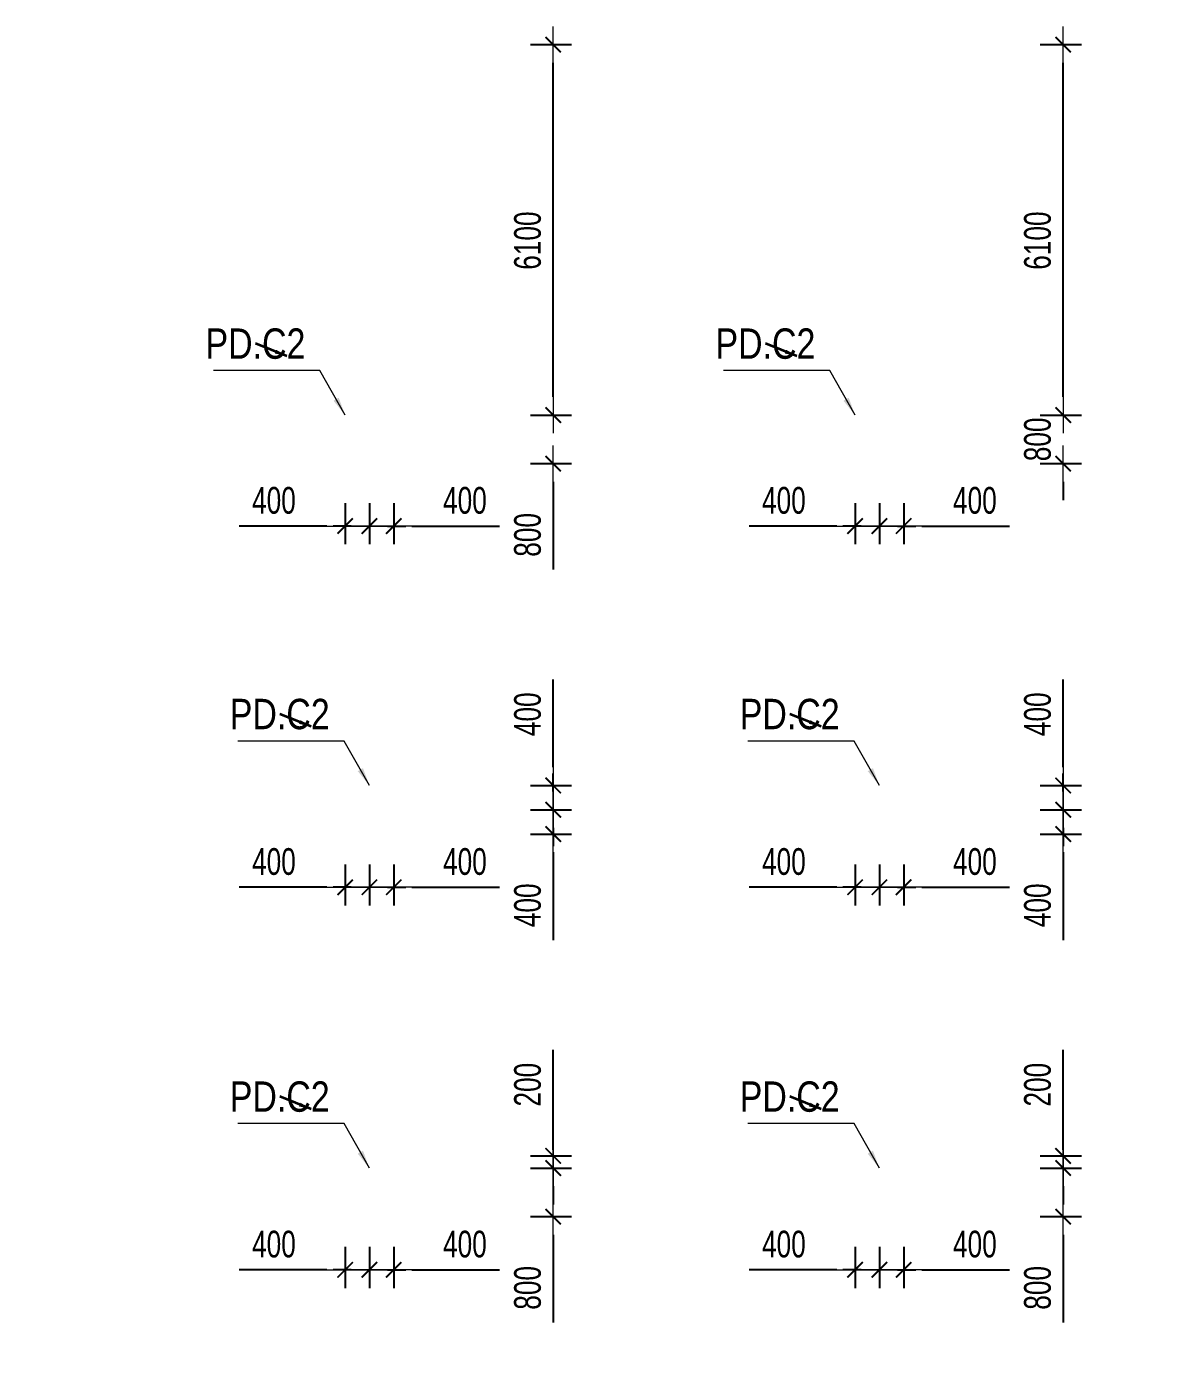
# Model space of a CAD drawing. Header units: millimetres. Extents: x -259680 to 286077, y -1281 to 94455.
# Drawn here: x 3550 to 22364, y 68444 to 90200 of the extents above; entities that cross this region are included whole.
import ezdxf
from ezdxf.enums import TextEntityAlignment as Align

# ---------------------------------------------------------------- set-up
doc = ezdxf.new("R2010")
doc.units = ezdxf.units.MM
doc.layers.get('Defpoints').update_dxf_attribs({"color": 151, "lineweight": 9})
for name, color, linetype, lineweight in [('$0$C1', 20, 'Continuous', 35), ('$1$NDC_S_ANNO', 7, 'Continuous', 20), ('$1$NDC_S_DIM', 1, 'Continuous', 15), ('NDC_S_DIM', 1, 'Continuous', 15)]:
    doc.layers.add(name, color=color, linetype=linetype, lineweight=lineweight)
doc.styles.add('$1$NDC_DIM', font='', dxfattribs={"width": 0.75})
doc.styles.add('$2$ARIAL', font='arial.ttf', dxfattribs={"width": 0.8})
doc.styles.add('NDC_DIM', font='', dxfattribs={"width": 0.75})
doc.styles.get('$1$NDC_DIM').set_extended_font_data('Dotum')
doc.styles.get('NDC_DIM').set_extended_font_data('Dotum')
doc.dimstyles.new('$0$NDC_dim_150', dxfattribs={"dimscale": 150, "dimtxt": 2.2, "dimasz": 1.5, "dimexe": 1.5, "dimexo": 2.5, "dimgap": 1, "dimtad": 1, "dimdec": 0, "dimzin": 0, "dimdsep": 46, "dimtxsty": '$1$NDC_DIM', "dimblk": '$1$DIMMARK', "dimcen": 0.09, "dimdle": 1.2, "dimclrd": 1, "dimclre": 1, "dimclrt": 3, "dimadec": 0, "dimazin": 0, "dimtfac": 1, "dimtdec": 0, "dimtix": 1, "dimtofl": 0, "dimtmove": 0, "dimatfit": 3, "dimfxl": 6, "dimfxlon": 1, "dimtolj": 1, "dimtzin": 0, "dimarcsym": 0})
doc.dimstyles.new('$1$NDC_dim_iso', dxfattribs={"dimtxt": 2.2, "dimasz": 1, "dimexe": 1.5, "dimexo": 2.5, "dimgap": 1, "dimtad": 1, "dimdec": 0, "dimzin": 0, "dimdsep": 46, "dimtxsty": '$1$NDC_DIM', "dimblk": '$1$DIMMARK', "dimcen": 0.09, "dimdle": 1.2, "dimclrd": 1, "dimclre": 1, "dimclrt": 3, "dimadec": 0, "dimazin": 0, "dimtfac": 1, "dimtdec": 0, "dimtix": 1, "dimtofl": 0, "dimtmove": 0, "dimatfit": 3, "dimfxl": 6, "dimfxlon": 1, "dimtolj": 1, "dimtzin": 0, "dimarcsym": 0})
doc.dimstyles.new('NDC_dim_200', dxfattribs={"dimscale": 200, "dimtxt": 2.2, "dimasz": 1.5, "dimexe": 1.5, "dimexo": 2.5, "dimgap": 1, "dimtad": 1, "dimdec": 0, "dimzin": 0, "dimdsep": 46, "dimtxsty": 'NDC_DIM', "dimblk": 'DIMMARK', "dimcen": 0.09, "dimdle": 1.2, "dimclrd": 1, "dimclre": 1, "dimclrt": 3, "dimadec": 0, "dimazin": 0, "dimtfac": 1, "dimtdec": 0, "dimtix": 1, "dimtofl": 0, "dimtmove": 0, "dimatfit": 3, "dimfxl": 6, "dimfxlon": 1, "dimtolj": 1, "dimtzin": 0, "dimarcsym": 0})

# ---------------------------------------------------------------- blocks, each defined once
blk = doc.blocks.new('$1$DIMMARK')
at = {"layer": '$1$NDC_S_DIM', "color": 1}
blk.add_line((-1.5, 0), (1, 0), dxfattribs=at)
at = {"layer": '$1$NDC_S_DIM', "color": 2, "const_width": 0.1}
blk.add_lwpolyline([(-0.424, -0.424), (0.424, 0.424)], dxfattribs=at)
blk = doc.blocks.new('DIMMARK')
at = {"layer": 'NDC_S_DIM', "color": 1}
blk.add_line((-1.5, 0), (1, 0), dxfattribs=at)
at = {"layer": 'NDC_S_DIM', "color": 2, "const_width": 0.1}
blk.add_lwpolyline([(-0.424, -0.424), (0.424, 0.424)], dxfattribs=at)
blk = doc.blocks.new('*D222')
at = {"layer": 'Defpoints', "color": 0, "ltscale": 100, "transparency": 16777216}
for p in [(9200, 76900), (9600, 76900), (9600, 76024)]:
    blk.add_point(p, dxfattribs=at)
at = {"layer": 'NDC_S_DIM', "color": 1, "lineweight": -2, "ltscale": 100, "transparency": 16777216}
for p, q in [((9200, 76400), (9200, 75724)), ((9600, 76400), (9600, 75724)), ((8900, 76024), (8600, 76024)), ((9900, 76024), (11345, 76024))]:
    blk.add_line(p, q, dxfattribs=at)
at = {"layer": 'NDC_S_DIM', "color": 1, "lineweight": -2, "ltscale": 100, "transparency": 16777216, "xscale": 300, "yscale": 300, "zscale": 300}
blk.add_blockref('DIMMARK', (9200, 76024), dxfattribs=at)
at = {"layer": 'NDC_S_DIM', "color": 1, "lineweight": -2, "ltscale": 100, "transparency": 16777216, "xscale": 300, "yscale": 300, "zscale": 300, "rotation": 180}
blk.add_blockref('DIMMARK', (9600, 76024), dxfattribs=at)
at = {"layer": 'NDC_S_DIM', "color": 3, "ltscale": 100, "transparency": 16777216, "insert": (10773, 76445), "char_height": 440, "attachment_point": 5, "style": 'NDC_DIM'}
blk.add_mtext('\\A1;400', dxfattribs=at)
blk = doc.blocks.new('*D223')
at = {"layer": 'Defpoints', "color": 0, "ltscale": 100, "transparency": 16777216}
for p in [(8800, 76900), (9200, 76900), (9200, 76024)]:
    blk.add_point(p, dxfattribs=at)
at = {"layer": 'NDC_S_DIM', "color": 1, "lineweight": -2, "ltscale": 100, "transparency": 16777216}
for p, q in [((8800, 76400), (8800, 75724)), ((9200, 76400), (9200, 75724)), ((8500, 76024), (7055, 76024)), ((9500, 76024), (9800, 76024))]:
    blk.add_line(p, q, dxfattribs=at)
at = {"layer": 'NDC_S_DIM', "color": 1, "lineweight": -2, "ltscale": 100, "transparency": 16777216, "xscale": 300, "yscale": 300, "zscale": 300}
blk.add_blockref('DIMMARK', (8800, 76024), dxfattribs=at)
at = {"layer": 'NDC_S_DIM', "color": 1, "lineweight": -2, "ltscale": 100, "transparency": 16777216, "xscale": 300, "yscale": 300, "zscale": 300, "rotation": 180}
blk.add_blockref('DIMMARK', (9200, 76024), dxfattribs=at)
at = {"layer": 'NDC_S_DIM', "color": 3, "ltscale": 100, "transparency": 16777216, "insert": (7627, 76445), "char_height": 440, "attachment_point": 5, "style": 'NDC_DIM'}
blk.add_mtext('\\A1;400', dxfattribs=at)
blk = doc.blocks.new('*D225')
at = {"layer": 'Defpoints', "color": 0, "ltscale": 100, "transparency": 16777216}
for p in [(11351, 77700), (12227, 77700), (11351, 77300)]:
    blk.add_point(p, dxfattribs=at)
at = {"layer": 'NDC_S_DIM', "color": 1, "lineweight": -2, "ltscale": 100, "transparency": 16777216}
for p, q in [((12227, 78000), (12227, 79445)), ((11851, 77700), (12527, 77700)), ((11851, 77300), (12527, 77300)), ((12227, 77000), (12227, 76700))]:
    blk.add_line(p, q, dxfattribs=at)
at = {"layer": 'NDC_S_DIM', "color": 1, "lineweight": -2, "ltscale": 100, "transparency": 16777216, "xscale": 300, "yscale": 300, "zscale": 300}
for p, rotation in [((12227, 77700), 270), ((12227, 77300), 90)]:
    blk.add_blockref('DIMMARK', p, dxfattribs=dict(at, rotation=rotation))
at = {"layer": 'NDC_S_DIM', "color": 3, "ltscale": 100, "transparency": 16777216, "insert": (11806, 78873), "char_height": 440, "attachment_point": 5, "rotation": 90, "style": 'NDC_DIM'}
blk.add_mtext('\\A1;400', dxfattribs=at)
blk = doc.blocks.new('*D224')
at = {"layer": 'Defpoints', "color": 0, "ltscale": 100, "transparency": 16777216}
for p in [(11351, 77300), (12227, 77300), (11351, 76900)]:
    blk.add_point(p, dxfattribs=at)
at = {"layer": 'NDC_S_DIM', "color": 1, "lineweight": -2, "ltscale": 100, "transparency": 16777216}
for p, q in [((12227, 77600), (12227, 77900)), ((11851, 77300), (12527, 77300)), ((11851, 76900), (12527, 76900)), ((12227, 76600), (12227, 75155))]:
    blk.add_line(p, q, dxfattribs=at)
at = {"layer": 'NDC_S_DIM', "color": 1, "lineweight": -2, "ltscale": 100, "transparency": 16777216, "xscale": 300, "yscale": 300, "zscale": 300}
for p, rotation in [((12227, 77300), 270), ((12227, 76900), 90)]:
    blk.add_blockref('DIMMARK', p, dxfattribs=dict(at, rotation=rotation))
at = {"layer": 'NDC_S_DIM', "color": 3, "ltscale": 100, "transparency": 16777216, "insert": (11806, 75727), "char_height": 440, "attachment_point": 5, "rotation": 90, "style": 'NDC_DIM'}
blk.add_mtext('\\A1;400', dxfattribs=at)
blk = doc.blocks.new('*D229')
at = {"layer": 'Defpoints', "color": 0, "ltscale": 100, "transparency": 16777216}
for p in [(17600, 76900), (18000, 76900), (18000, 76024)]:
    blk.add_point(p, dxfattribs=at)
at = {"layer": 'NDC_S_DIM', "color": 1, "lineweight": -2, "ltscale": 100, "transparency": 16777216}
for p, q in [((17600, 76400), (17600, 75724)), ((18000, 76400), (18000, 75724)), ((17300, 76024), (17000, 76024)), ((18300, 76024), (19745, 76024))]:
    blk.add_line(p, q, dxfattribs=at)
at = {"layer": 'NDC_S_DIM', "color": 1, "lineweight": -2, "ltscale": 100, "transparency": 16777216, "xscale": 300, "yscale": 300, "zscale": 300}
blk.add_blockref('DIMMARK', (17600, 76024), dxfattribs=at)
at = {"layer": 'NDC_S_DIM', "color": 1, "lineweight": -2, "ltscale": 100, "transparency": 16777216, "xscale": 300, "yscale": 300, "zscale": 300, "rotation": 180}
blk.add_blockref('DIMMARK', (18000, 76024), dxfattribs=at)
at = {"layer": 'NDC_S_DIM', "color": 3, "ltscale": 100, "transparency": 16777216, "insert": (19173, 76445), "char_height": 440, "attachment_point": 5, "style": 'NDC_DIM'}
blk.add_mtext('\\A1;400', dxfattribs=at)
blk = doc.blocks.new('*D226')
at = {"layer": 'Defpoints', "color": 0, "ltscale": 100, "transparency": 16777216}
for p in [(17200, 76900), (17600, 76900), (17600, 76024)]:
    blk.add_point(p, dxfattribs=at)
at = {"layer": 'NDC_S_DIM', "color": 1, "lineweight": -2, "ltscale": 100, "transparency": 16777216}
for p, q in [((17200, 76400), (17200, 75724)), ((17600, 76400), (17600, 75724)), ((16900, 76024), (15455, 76024)), ((17900, 76024), (18200, 76024))]:
    blk.add_line(p, q, dxfattribs=at)
at = {"layer": 'NDC_S_DIM', "color": 1, "lineweight": -2, "ltscale": 100, "transparency": 16777216, "xscale": 300, "yscale": 300, "zscale": 300}
blk.add_blockref('DIMMARK', (17200, 76024), dxfattribs=at)
at = {"layer": 'NDC_S_DIM', "color": 1, "lineweight": -2, "ltscale": 100, "transparency": 16777216, "xscale": 300, "yscale": 300, "zscale": 300, "rotation": 180}
blk.add_blockref('DIMMARK', (17600, 76024), dxfattribs=at)
at = {"layer": 'NDC_S_DIM', "color": 3, "ltscale": 100, "transparency": 16777216, "insert": (16027, 76445), "char_height": 440, "attachment_point": 5, "style": 'NDC_DIM'}
blk.add_mtext('\\A1;400', dxfattribs=at)
blk = doc.blocks.new('*D227')
at = {"layer": 'Defpoints', "color": 0, "ltscale": 100, "transparency": 16777216}
for p in [(19751, 77700), (20627, 77700), (19751, 77300)]:
    blk.add_point(p, dxfattribs=at)
at = {"layer": 'NDC_S_DIM', "color": 1, "lineweight": -2, "ltscale": 100, "transparency": 16777216}
for p, q in [((20627, 78000), (20627, 79445)), ((20251, 77700), (20927, 77700)), ((20251, 77300), (20927, 77300)), ((20627, 77000), (20627, 76700))]:
    blk.add_line(p, q, dxfattribs=at)
at = {"layer": 'NDC_S_DIM', "color": 1, "lineweight": -2, "ltscale": 100, "transparency": 16777216, "xscale": 300, "yscale": 300, "zscale": 300}
for p, rotation in [((20627, 77700), 270), ((20627, 77300), 90)]:
    blk.add_blockref('DIMMARK', p, dxfattribs=dict(at, rotation=rotation))
at = {"layer": 'NDC_S_DIM', "color": 3, "ltscale": 100, "transparency": 16777216, "insert": (20206, 78873), "char_height": 440, "attachment_point": 5, "rotation": 90, "style": 'NDC_DIM'}
blk.add_mtext('\\A1;400', dxfattribs=at)
blk = doc.blocks.new('*D228')
at = {"layer": 'Defpoints', "color": 0, "ltscale": 100, "transparency": 16777216}
for p in [(19751, 77300), (20627, 77300), (19751, 76900)]:
    blk.add_point(p, dxfattribs=at)
at = {"layer": 'NDC_S_DIM', "color": 1, "lineweight": -2, "ltscale": 100, "transparency": 16777216}
for p, q in [((20627, 77600), (20627, 77900)), ((20251, 77300), (20927, 77300)), ((20251, 76900), (20927, 76900)), ((20627, 76600), (20627, 75155))]:
    blk.add_line(p, q, dxfattribs=at)
at = {"layer": 'NDC_S_DIM', "color": 1, "lineweight": -2, "ltscale": 100, "transparency": 16777216, "xscale": 300, "yscale": 300, "zscale": 300}
for p, rotation in [((20627, 77300), 270), ((20627, 76900), 90)]:
    blk.add_blockref('DIMMARK', p, dxfattribs=dict(at, rotation=rotation))
at = {"layer": 'NDC_S_DIM', "color": 3, "ltscale": 100, "transparency": 16777216, "insert": (20206, 75727), "char_height": 440, "attachment_point": 5, "rotation": 90, "style": 'NDC_DIM'}
blk.add_mtext('\\A1;400', dxfattribs=at)
blk = doc.blocks.new('*D237')
at = {"layer": 'Defpoints', "color": 0, "ltscale": 100, "transparency": 16777216}
for p in [(9200, 70600), (9600, 70600), (9600, 69724)]:
    blk.add_point(p, dxfattribs=at)
at = {"layer": 'NDC_S_DIM', "color": 1, "lineweight": -2, "ltscale": 100, "transparency": 16777216}
for p, q in [((9200, 70100), (9200, 69424)), ((9600, 70100), (9600, 69424)), ((8900, 69724), (8600, 69724)), ((9900, 69724), (11345, 69724))]:
    blk.add_line(p, q, dxfattribs=at)
at = {"layer": 'NDC_S_DIM', "color": 1, "lineweight": -2, "ltscale": 100, "transparency": 16777216, "xscale": 300, "yscale": 300, "zscale": 300}
blk.add_blockref('DIMMARK', (9200, 69724), dxfattribs=at)
at = {"layer": 'NDC_S_DIM', "color": 1, "lineweight": -2, "ltscale": 100, "transparency": 16777216, "xscale": 300, "yscale": 300, "zscale": 300, "rotation": 180}
blk.add_blockref('DIMMARK', (9600, 69724), dxfattribs=at)
at = {"layer": 'NDC_S_DIM', "color": 3, "ltscale": 100, "transparency": 16777216, "insert": (10773, 70145), "char_height": 440, "attachment_point": 5, "style": 'NDC_DIM'}
blk.add_mtext('\\A1;400', dxfattribs=at)
blk = doc.blocks.new('*D234')
at = {"layer": 'Defpoints', "color": 0, "ltscale": 100, "transparency": 16777216}
for p in [(8800, 70600), (9200, 70600), (9200, 69724)]:
    blk.add_point(p, dxfattribs=at)
at = {"layer": 'NDC_S_DIM', "color": 1, "lineweight": -2, "ltscale": 100, "transparency": 16777216}
for p, q in [((8800, 70100), (8800, 69424)), ((9200, 70100), (9200, 69424)), ((8500, 69724), (7055, 69724)), ((9500, 69724), (9800, 69724))]:
    blk.add_line(p, q, dxfattribs=at)
at = {"layer": 'NDC_S_DIM', "color": 1, "lineweight": -2, "ltscale": 100, "transparency": 16777216, "xscale": 300, "yscale": 300, "zscale": 300}
blk.add_blockref('DIMMARK', (8800, 69724), dxfattribs=at)
at = {"layer": 'NDC_S_DIM', "color": 1, "lineweight": -2, "ltscale": 100, "transparency": 16777216, "xscale": 300, "yscale": 300, "zscale": 300, "rotation": 180}
blk.add_blockref('DIMMARK', (9200, 69724), dxfattribs=at)
at = {"layer": 'NDC_S_DIM', "color": 3, "ltscale": 100, "transparency": 16777216, "insert": (7627, 70145), "char_height": 440, "attachment_point": 5, "style": 'NDC_DIM'}
blk.add_mtext('\\A1;400', dxfattribs=at)
blk = doc.blocks.new('*D235')
at = {"layer": 'Defpoints', "color": 0, "ltscale": 100, "transparency": 16777216}
for p in [(11351, 71600), (12227, 71600), (11351, 71400)]:
    blk.add_point(p, dxfattribs=at)
at = {"layer": 'NDC_S_DIM', "color": 1, "lineweight": -2, "ltscale": 100, "transparency": 16777216}
for p, q in [((12227, 71900), (12227, 73346)), ((11851, 71600), (12527, 71600)), ((11851, 71400), (12527, 71400)), ((12227, 71100), (12227, 70800))]:
    blk.add_line(p, q, dxfattribs=at)
at = {"layer": 'NDC_S_DIM', "color": 1, "lineweight": -2, "ltscale": 100, "transparency": 16777216, "xscale": 300, "yscale": 300, "zscale": 300}
for p, rotation in [((12227, 71600), 270), ((12227, 71400), 90)]:
    blk.add_blockref('DIMMARK', p, dxfattribs=dict(at, rotation=rotation))
at = {"layer": 'NDC_S_DIM', "color": 3, "ltscale": 100, "transparency": 16777216, "insert": (11806, 72773), "char_height": 440, "attachment_point": 5, "rotation": 90, "style": 'NDC_DIM'}
blk.add_mtext('\\A1;200', dxfattribs=at)
blk = doc.blocks.new('*D236')
at = {"layer": 'Defpoints', "color": 0, "ltscale": 100, "transparency": 16777216}
for p in [(11351, 71400), (12227, 71400), (11351, 70600)]:
    blk.add_point(p, dxfattribs=at)
at = {"layer": 'NDC_S_DIM', "color": 1, "lineweight": -2, "ltscale": 100, "transparency": 16777216}
for p, q in [((12227, 71700), (12227, 72000)), ((11851, 71400), (12527, 71400)), ((11851, 70600), (12527, 70600)), ((12227, 70300), (12227, 68856))]:
    blk.add_line(p, q, dxfattribs=at)
at = {"layer": 'NDC_S_DIM', "color": 1, "lineweight": -2, "ltscale": 100, "transparency": 16777216, "xscale": 300, "yscale": 300, "zscale": 300}
for p, rotation in [((12227, 71400), 270), ((12227, 70600), 90)]:
    blk.add_blockref('DIMMARK', p, dxfattribs=dict(at, rotation=rotation))
at = {"layer": 'NDC_S_DIM', "color": 3, "ltscale": 100, "transparency": 16777216, "insert": (11806, 69427), "char_height": 440, "attachment_point": 5, "rotation": 90, "style": 'NDC_DIM'}
blk.add_mtext('\\A1;800', dxfattribs=at)
blk = doc.blocks.new('*D241')
at = {"layer": 'Defpoints', "color": 0, "ltscale": 100, "transparency": 16777216}
for p in [(17600, 70600), (18000, 70600), (18000, 69724)]:
    blk.add_point(p, dxfattribs=at)
at = {"layer": 'NDC_S_DIM', "color": 1, "lineweight": -2, "ltscale": 100, "transparency": 16777216}
for p, q in [((17600, 70100), (17600, 69424)), ((18000, 70100), (18000, 69424)), ((17300, 69724), (17000, 69724)), ((18300, 69724), (19745, 69724))]:
    blk.add_line(p, q, dxfattribs=at)
at = {"layer": 'NDC_S_DIM', "color": 1, "lineweight": -2, "ltscale": 100, "transparency": 16777216, "xscale": 300, "yscale": 300, "zscale": 300}
blk.add_blockref('DIMMARK', (17600, 69724), dxfattribs=at)
at = {"layer": 'NDC_S_DIM', "color": 1, "lineweight": -2, "ltscale": 100, "transparency": 16777216, "xscale": 300, "yscale": 300, "zscale": 300, "rotation": 180}
blk.add_blockref('DIMMARK', (18000, 69724), dxfattribs=at)
at = {"layer": 'NDC_S_DIM', "color": 3, "ltscale": 100, "transparency": 16777216, "insert": (19173, 70145), "char_height": 440, "attachment_point": 5, "style": 'NDC_DIM'}
blk.add_mtext('\\A1;400', dxfattribs=at)
blk = doc.blocks.new('*D238')
at = {"layer": 'Defpoints', "color": 0, "ltscale": 100, "transparency": 16777216}
for p in [(17200, 70600), (17600, 70600), (17600, 69724)]:
    blk.add_point(p, dxfattribs=at)
at = {"layer": 'NDC_S_DIM', "color": 1, "lineweight": -2, "ltscale": 100, "transparency": 16777216}
for p, q in [((17200, 70100), (17200, 69424)), ((17600, 70100), (17600, 69424)), ((16900, 69724), (15455, 69724)), ((17900, 69724), (18200, 69724))]:
    blk.add_line(p, q, dxfattribs=at)
at = {"layer": 'NDC_S_DIM', "color": 1, "lineweight": -2, "ltscale": 100, "transparency": 16777216, "xscale": 300, "yscale": 300, "zscale": 300}
blk.add_blockref('DIMMARK', (17200, 69724), dxfattribs=at)
at = {"layer": 'NDC_S_DIM', "color": 1, "lineweight": -2, "ltscale": 100, "transparency": 16777216, "xscale": 300, "yscale": 300, "zscale": 300, "rotation": 180}
blk.add_blockref('DIMMARK', (17600, 69724), dxfattribs=at)
at = {"layer": 'NDC_S_DIM', "color": 3, "ltscale": 100, "transparency": 16777216, "insert": (16027, 70145), "char_height": 440, "attachment_point": 5, "style": 'NDC_DIM'}
blk.add_mtext('\\A1;400', dxfattribs=at)
blk = doc.blocks.new('*D239')
at = {"layer": 'Defpoints', "color": 0, "ltscale": 100, "transparency": 16777216}
for p in [(19751, 71600), (20627, 71600), (19751, 71400)]:
    blk.add_point(p, dxfattribs=at)
at = {"layer": 'NDC_S_DIM', "color": 1, "lineweight": -2, "ltscale": 100, "transparency": 16777216}
for p, q in [((20627, 71900), (20627, 73346)), ((20251, 71600), (20927, 71600)), ((20251, 71400), (20927, 71400)), ((20627, 71100), (20627, 70800))]:
    blk.add_line(p, q, dxfattribs=at)
at = {"layer": 'NDC_S_DIM', "color": 1, "lineweight": -2, "ltscale": 100, "transparency": 16777216, "xscale": 300, "yscale": 300, "zscale": 300}
for p, rotation in [((20627, 71600), 270), ((20627, 71400), 90)]:
    blk.add_blockref('DIMMARK', p, dxfattribs=dict(at, rotation=rotation))
at = {"layer": 'NDC_S_DIM', "color": 3, "ltscale": 100, "transparency": 16777216, "insert": (20206, 72773), "char_height": 440, "attachment_point": 5, "rotation": 90, "style": 'NDC_DIM'}
blk.add_mtext('\\A1;200', dxfattribs=at)
blk = doc.blocks.new('*D240')
at = {"layer": 'Defpoints', "color": 0, "ltscale": 100, "transparency": 16777216}
for p in [(19751, 71400), (20627, 71400), (19751, 70600)]:
    blk.add_point(p, dxfattribs=at)
at = {"layer": 'NDC_S_DIM', "color": 1, "lineweight": -2, "ltscale": 100, "transparency": 16777216}
for p, q in [((20627, 71700), (20627, 72000)), ((20251, 71400), (20927, 71400)), ((20251, 70600), (20927, 70600)), ((20627, 70300), (20627, 68856))]:
    blk.add_line(p, q, dxfattribs=at)
at = {"layer": 'NDC_S_DIM', "color": 1, "lineweight": -2, "ltscale": 100, "transparency": 16777216, "xscale": 300, "yscale": 300, "zscale": 300}
for p, rotation in [((20627, 71400), 270), ((20627, 70600), 90)]:
    blk.add_blockref('DIMMARK', p, dxfattribs=dict(at, rotation=rotation))
at = {"layer": 'NDC_S_DIM', "color": 3, "ltscale": 100, "transparency": 16777216, "insert": (20206, 69427), "char_height": 440, "attachment_point": 5, "rotation": 90, "style": 'NDC_DIM'}
blk.add_mtext('\\A1;800', dxfattribs=at)
blk = doc.blocks.new('*D560')
at = {"layer": 'Defpoints', "color": 0, "ltscale": 100, "transparency": 16777216}
for p in [(9200, 82848), (9600, 82848), (9600, 81973)]:
    blk.add_point(p, dxfattribs=at)
at = {"layer": 'NDC_S_DIM', "color": 1, "lineweight": -2, "ltscale": 100, "transparency": 16777216}
for p, q in [((9200, 82348), (9200, 81673)), ((9600, 82348), (9600, 81673)), ((8900, 81973), (8600, 81973)), ((9900, 81973), (11345, 81973))]:
    blk.add_line(p, q, dxfattribs=at)
at = {"layer": 'NDC_S_DIM', "color": 1, "lineweight": -2, "ltscale": 100, "transparency": 16777216, "xscale": 300, "yscale": 300, "zscale": 300}
blk.add_blockref('DIMMARK', (9200, 81973), dxfattribs=at)
at = {"layer": 'NDC_S_DIM', "color": 1, "lineweight": -2, "ltscale": 100, "transparency": 16777216, "xscale": 300, "yscale": 300, "zscale": 300, "rotation": 180}
blk.add_blockref('DIMMARK', (9600, 81973), dxfattribs=at)
at = {"layer": 'NDC_S_DIM', "color": 3, "ltscale": 100, "transparency": 16777216, "insert": (10773, 82393), "char_height": 440, "attachment_point": 5, "style": 'NDC_DIM'}
blk.add_mtext('\\A1;400', dxfattribs=at)
blk = doc.blocks.new('*D561')
at = {"layer": 'Defpoints', "color": 0, "ltscale": 100, "transparency": 16777216}
for p in [(8800, 82848), (9200, 82848), (9200, 81973)]:
    blk.add_point(p, dxfattribs=at)
at = {"layer": 'NDC_S_DIM', "color": 1, "lineweight": -2, "ltscale": 100, "transparency": 16777216}
for p, q in [((8800, 82348), (8800, 81673)), ((9200, 82348), (9200, 81673)), ((8500, 81973), (7055, 81973)), ((9500, 81973), (9800, 81973))]:
    blk.add_line(p, q, dxfattribs=at)
at = {"layer": 'NDC_S_DIM', "color": 1, "lineweight": -2, "ltscale": 100, "transparency": 16777216, "xscale": 300, "yscale": 300, "zscale": 300}
blk.add_blockref('DIMMARK', (8800, 81973), dxfattribs=at)
at = {"layer": 'NDC_S_DIM', "color": 1, "lineweight": -2, "ltscale": 100, "transparency": 16777216, "xscale": 300, "yscale": 300, "zscale": 300, "rotation": 180}
blk.add_blockref('DIMMARK', (9200, 81973), dxfattribs=at)
at = {"layer": 'NDC_S_DIM', "color": 3, "ltscale": 100, "transparency": 16777216, "insert": (7627, 82393), "char_height": 440, "attachment_point": 5, "style": 'NDC_DIM'}
blk.add_mtext('\\A1;400', dxfattribs=at)
blk = doc.blocks.new('*D562')
at = {"layer": 'Defpoints', "color": 0, "ltscale": 100, "transparency": 16777216}
for p in [(11351, 89900), (12227, 89900), (11351, 83800)]:
    blk.add_point(p, dxfattribs=at)
at = {"layer": 'NDC_S_DIM', "color": 1, "lineweight": -2, "ltscale": 100, "transparency": 16777216}
for p, q in [((11851, 89900), (12527, 89900)), ((12227, 84100), (12227, 89600)), ((11851, 83800), (12527, 83800))]:
    blk.add_line(p, q, dxfattribs=at)
at = {"layer": 'NDC_S_DIM', "color": 1, "lineweight": -2, "ltscale": 100, "transparency": 16777216, "xscale": 300, "yscale": 300, "zscale": 300}
for p, rotation in [((12227, 89900), 90), ((12227, 83800), 270)]:
    blk.add_blockref('DIMMARK', p, dxfattribs=dict(at, rotation=rotation))
at = {"layer": 'NDC_S_DIM', "color": 3, "ltscale": 100, "transparency": 16777216, "insert": (11806, 86673), "char_height": 440, "attachment_point": 5, "rotation": 90, "style": 'NDC_DIM'}
blk.add_mtext('\\A1;6100', dxfattribs=at)
blk = doc.blocks.new('*D563')
at = {"layer": 'Defpoints', "color": 0, "ltscale": 100, "transparency": 16777216}
for p in [(11351, 83800), (12227, 83800), (11351, 83000)]:
    blk.add_point(p, dxfattribs=at)
at = {"layer": 'NDC_S_DIM', "color": 1, "lineweight": -2, "ltscale": 100, "transparency": 16777216}
for p, q in [((12227, 84100), (12227, 84400)), ((11851, 83800), (12527, 83800)), ((11851, 83000), (12527, 83000)), ((12227, 82700), (12227, 81256))]:
    blk.add_line(p, q, dxfattribs=at)
at = {"layer": 'NDC_S_DIM', "color": 1, "lineweight": -2, "ltscale": 100, "transparency": 16777216, "xscale": 300, "yscale": 300, "zscale": 300}
for p, rotation in [((12227, 83800), 270), ((12227, 83000), 90)]:
    blk.add_blockref('DIMMARK', p, dxfattribs=dict(at, rotation=rotation))
at = {"layer": 'NDC_S_DIM', "color": 3, "ltscale": 100, "transparency": 16777216, "insert": (11806, 81827), "char_height": 440, "attachment_point": 5, "rotation": 90, "style": 'NDC_DIM'}
blk.add_mtext('\\A1;800', dxfattribs=at)
blk = doc.blocks.new('*D564')
at = {"layer": 'Defpoints', "color": 0, "ltscale": 100, "transparency": 16777216}
for p in [(17600, 82848), (18000, 82848), (18000, 81973)]:
    blk.add_point(p, dxfattribs=at)
at = {"layer": 'NDC_S_DIM', "color": 1, "lineweight": -2, "ltscale": 100, "transparency": 16777216}
for p, q in [((17600, 82348), (17600, 81673)), ((18000, 82348), (18000, 81673)), ((17300, 81973), (17000, 81973)), ((18300, 81973), (19745, 81973))]:
    blk.add_line(p, q, dxfattribs=at)
at = {"layer": 'NDC_S_DIM', "color": 1, "lineweight": -2, "ltscale": 100, "transparency": 16777216, "xscale": 300, "yscale": 300, "zscale": 300}
blk.add_blockref('DIMMARK', (17600, 81973), dxfattribs=at)
at = {"layer": 'NDC_S_DIM', "color": 1, "lineweight": -2, "ltscale": 100, "transparency": 16777216, "xscale": 300, "yscale": 300, "zscale": 300, "rotation": 180}
blk.add_blockref('DIMMARK', (18000, 81973), dxfattribs=at)
at = {"layer": 'NDC_S_DIM', "color": 3, "ltscale": 100, "transparency": 16777216, "insert": (19173, 82393), "char_height": 440, "attachment_point": 5, "style": 'NDC_DIM'}
blk.add_mtext('\\A1;400', dxfattribs=at)
blk = doc.blocks.new('*D565')
at = {"layer": 'Defpoints', "color": 0, "ltscale": 100, "transparency": 16777216}
for p in [(17200, 82848), (17600, 82848), (17600, 81973)]:
    blk.add_point(p, dxfattribs=at)
at = {"layer": 'NDC_S_DIM', "color": 1, "lineweight": -2, "ltscale": 100, "transparency": 16777216}
for p, q in [((17200, 82348), (17200, 81673)), ((17600, 82348), (17600, 81673)), ((16900, 81973), (15455, 81973)), ((17900, 81973), (18200, 81973))]:
    blk.add_line(p, q, dxfattribs=at)
at = {"layer": 'NDC_S_DIM', "color": 1, "lineweight": -2, "ltscale": 100, "transparency": 16777216, "xscale": 300, "yscale": 300, "zscale": 300}
blk.add_blockref('DIMMARK', (17200, 81973), dxfattribs=at)
at = {"layer": 'NDC_S_DIM', "color": 1, "lineweight": -2, "ltscale": 100, "transparency": 16777216, "xscale": 300, "yscale": 300, "zscale": 300, "rotation": 180}
blk.add_blockref('DIMMARK', (17600, 81973), dxfattribs=at)
at = {"layer": 'NDC_S_DIM', "color": 3, "ltscale": 100, "transparency": 16777216, "insert": (16027, 82393), "char_height": 440, "attachment_point": 5, "style": 'NDC_DIM'}
blk.add_mtext('\\A1;400', dxfattribs=at)
blk = doc.blocks.new('*D580')
at = {"layer": 'Defpoints', "color": 0, "ltscale": 100, "transparency": 16777216}
for p in [(19751, 89900), (20627, 89900), (19751, 83800)]:
    blk.add_point(p, dxfattribs=at)
at = {"layer": 'NDC_S_DIM', "color": 1, "lineweight": -2, "ltscale": 100, "transparency": 16777216}
for p, q in [((20251, 89900), (20927, 89900)), ((20627, 84100), (20627, 89600)), ((20251, 83800), (20927, 83800))]:
    blk.add_line(p, q, dxfattribs=at)
at = {"layer": 'NDC_S_DIM', "color": 1, "lineweight": -2, "ltscale": 100, "transparency": 16777216, "xscale": 300, "yscale": 300, "zscale": 300}
for p, rotation in [((20627, 89900), 90), ((20627, 83800), 270)]:
    blk.add_blockref('DIMMARK', p, dxfattribs=dict(at, rotation=rotation))
at = {"layer": 'NDC_S_DIM', "color": 3, "ltscale": 100, "transparency": 16777216, "insert": (20206, 86673), "char_height": 440, "attachment_point": 5, "rotation": 90, "style": 'NDC_DIM'}
blk.add_mtext('\\A1;6100', dxfattribs=at)
blk = doc.blocks.new('*D581')
at = {"layer": 'Defpoints', "color": 0, "ltscale": 100, "transparency": 16777216}
for p in [(19751, 83800), (20627, 83800), (19751, 83000)]:
    blk.add_point(p, dxfattribs=at)
at = {"layer": 'NDC_S_DIM', "color": 1, "lineweight": -2, "ltscale": 100, "transparency": 16777216}
for p, q in [((20627, 84100), (20627, 84400)), ((20251, 83800), (20927, 83800)), ((20251, 83000), (20927, 83000)), ((20627, 82700), (20627, 82400))]:
    blk.add_line(p, q, dxfattribs=at)
at = {"layer": 'NDC_S_DIM', "color": 1, "lineweight": -2, "ltscale": 100, "transparency": 16777216, "xscale": 300, "yscale": 300, "zscale": 300}
for p, rotation in [((20627, 83800), 270), ((20627, 83000), 90)]:
    blk.add_blockref('DIMMARK', p, dxfattribs=dict(at, rotation=rotation))
at = {"layer": 'NDC_S_DIM', "color": 3, "ltscale": 100, "transparency": 16777216, "insert": (20206, 83400), "char_height": 440, "attachment_point": 5, "rotation": 90, "style": 'NDC_DIM'}
blk.add_mtext('\\A1;800', dxfattribs=at)
blk = doc.blocks.new('*U220')
at = {"layer": '$1$NDC_S_ANNO', "ltscale": 0.8, "style": '$2$ARIAL', "width": 0.8}
blk.add_attdef('TEN', text='', height=2.5, dxfattribs=at).set_placement((-2.58, 1.03), align=Align.MIDDLE_CENTER)
at = {"layer": '$1$NDC_S_ANNO', "ltscale": 0.8, "style": '$2$ARIAL', "width": 0.8, "flags": 1}
blk.add_attdef('CHU_THICH', text='', height=2.5, dxfattribs=at).set_placement((0, 0), align=Align.MIDDLE_CENTER)
at = {"layer": 'Defpoints'}
blk.add_leader([(0, 0), (-2.58, 1.03)], dimstyle='$1$NDC_dim_iso', override={"dimgap": 0.625, "dimtad": 0}, dxfattribs=at)
blk = doc.blocks.new('$0$co t check')
at = {"layer": '$0$C1', "xscale": 200, "yscale": 200, "zscale": 200}
for p in [(5798, 84771), (14198, 84771), (6198, 78671), (14598, 78671), (6198, 72371), (14598, 72371)]:
    blk.add_blockref('*U220', p, dxfattribs=at).add_auto_attribs({'TEN': 'PD.C2'})
at = {"layer": '$0$C1'}
for points in [[(6759, 83800), (6342, 84532), (4593, 84532)], [(15159, 83800), (14742, 84532), (12993, 84532)], [(7159, 77700), (6742, 78432), (4993, 78432)], [(15559, 77700), (15142, 78432), (13393, 78432)], [(7159, 71400), (6742, 72132), (4993, 72132)], [(15559, 71400), (15142, 72132), (13393, 72132)]]:
    blk.add_leader(points, dimstyle='$0$NDC_dim_150', override={"dimasz": 2, "dimgap": 1, "dimtad": 0}, dxfattribs=at)

msp = doc.modelspace()

# ---------------------------------------------------------------- hatches: boundary and pattern name
at = {"layer": 'NDC_S_DIM', "ltscale": 100}
h = msp.add_hatch(dxfattribs=at)
h.set_pattern_fill('CROSS', color=256, scale=50)
h.paths.add_polyline_path([(87300, 89500), (87300, 71950), (63350, 71950), (63350, 66800), (44500, 66800), (44500, 64200), (3550, 64200), (3550, 89500)], flags=17)
h.paths.add_polyline_path([(87300, 89500), (87300, 71950), (63350, 71950), (63350, 66800), (44500, 66800), (44500, 64200), (3550, 64200), (3550, 89500)], flags=17)

# ---------------------------------------------------------------- block references
at = {"layer": '$1$NDC_S_DIM'}
msp.add_blockref('$0$co t check', (2040.6, 0), dxfattribs=at)

# ---------------------------------------------------------------- dimensions: what is measured, and where the dimension line sits
at = {"layer": 'NDC_S_DIM', "ltscale": 100}
for base, p1, p2, picture, middle in [((12226.7, 89900), (11351.2, 83800), (11351.2, 89900), '*D562', (12226.7, 86672.5)), ((20626.7, 89900), (19751.2, 83800), (19751.2, 89900), '*D580', (20626.7, 86672.5)), ((12226.7, 83800), (11351.2, 83000), (11351.2, 83800), '*D563', (12226.7, 81827.5)), ((20626.7, 83800), (19751.2, 83000), (19751.2, 83800), '*D581', (20626.7, 83400)), ((12226.7, 77700), (11351.2, 77300), (11351.2, 77700), '*D225', (12226.7, 78872.5)), ((20626.7, 77700), (19751.2, 77300), (19751.2, 77700), '*D227', (20626.7, 78872.5)), ((12226.7, 77300), (11351.2, 76900), (11351.2, 77300), '*D224', (12226.7, 75727.5)), ((20626.7, 77300), (19751.2, 76900), (19751.2, 77300), '*D228', (20626.7, 75727.5)), ((12226.7, 71600), (11351.2, 71400), (11351.2, 71600), '*D235', (12226.7, 72773.2)), ((20626.7, 71600), (19751.2, 71400), (19751.2, 71600), '*D239', (20626.7, 72773.2)), ((12226.7, 71400), (11351.2, 70600), (11351.2, 71400), '*D236', (12226.7, 69427.5)), ((20626.7, 71400), (19751.2, 70600), (19751.2, 71400), '*D240', (20626.7, 69427.5))]:
    dim = msp.add_linear_dim(base=base, p1=p1, p2=p2, angle=90, dimstyle='NDC_dim_200', dxfattribs=at)
    dim.commit()
    dim.dimension.update_dxf_attribs({"geometry": picture, "text_midpoint": middle, "dimtype": 160})
for base, p1, p2, picture, middle in [((9200, 81972.6), (8800, 82848.2), (9200, 82848.2), '*D561', (7627.5, 81972.6)), ((9600, 81972.6), (9200, 82848.2), (9600, 82848.2), '*D560', (10772.5, 81972.6)), ((17600, 81972.6), (17200, 82848.2), (17600, 82848.2), '*D565', (16027.5, 81972.6)), ((18000, 81972.6), (17600, 82848.2), (18000, 82848.2), '*D564', (19172.5, 81972.6)), ((9200, 76024.4), (8800, 76900), (9200, 76900), '*D223', (7627.5, 76024.4)), ((9600, 76024.4), (9200, 76900), (9600, 76900), '*D222', (10772.5, 76024.4)), ((17600, 76024.4), (17200, 76900), (17600, 76900), '*D226', (16027.5, 76024.4)), ((18000, 76024.4), (17600, 76900), (18000, 76900), '*D229', (19172.5, 76024.4)), ((9200, 69724.4), (8800, 70600), (9200, 70600), '*D234', (7627.5, 69724.4)), ((9600, 69724.4), (9200, 70600), (9600, 70600), '*D237', (10772.5, 69724.4)), ((17600, 69724.4), (17200, 70600), (17600, 70600), '*D238', (16027.5, 69724.4)), ((18000, 69724.4), (17600, 70600), (18000, 70600), '*D241', (19172.5, 69724.4))]:
    dim = msp.add_linear_dim(base=base, p1=p1, p2=p2, dimstyle='NDC_dim_200', dxfattribs=at)
    dim.commit()
    dim.dimension.update_dxf_attribs({"geometry": picture, "text_midpoint": middle, "dimtype": 160})

doc.saveas('drawing.dxf')
